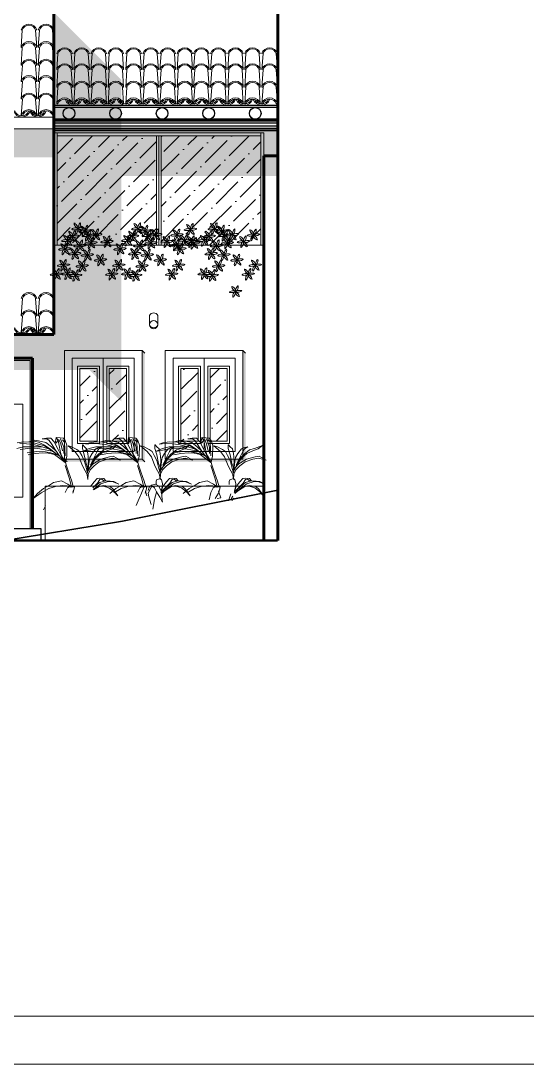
# Model space of a CAD drawing. Extents: x -111 to 1137, y -130 to 54.
# Drawn here: x 486.02 to 492.55, y 20.96 to 34.42 of the extents above; entities that cross this region are included whole.
import ezdxf

# ---------------------------------------------------------------- set-up
doc = ezdxf.new("R2010")
doc.units = 0
doc.layers.get('0').update_dxf_attribs({"lineweight": 0})
doc.layers.add('Escaleras', color=17, linetype='Continuous')
doc.layers.add('PERGOLAS', color=15, linetype='Continuous')
for name, color, linetype, lineweight in [('FACHADAS', 7, 'Continuous', 0), ('FC1', 84, 'Continuous', 20), ('JARDINES', 3, 'Continuous', 0), ('muro', 7, 'Continuous', 18), ('Muro div', 150, 'Continuous', 18), ('muros', 5, 'Continuous', 60), ('Pluma2', 2, 'Continuous', 20), ('VENTANAS', 4, 'Continuous', 9)]:
    doc.layers.add(name, color=color, linetype=linetype, lineweight=lineweight)

# ---------------------------------------------------------------- blocks, each defined once
blk = doc.blocks.new('cuuad')
at = {"layer": 'Pluma2', "color": 5}
blk.add_line((621.853, -226.774), (709.104, -226.774), dxfattribs=at)
blk = doc.blocks.new('ARB02')
at = {"layer": 'JARDINES', "color": 132, "linetype": 'Continuous'}
for points, start_tangent in [([(-0.003, -0.003), (-0.103, -0.009), (-0.183, 0.053), (-0.129, 0.053), (-0.072, 0.037), (-0.004, 0.001)], (-0.810351, -0.585945)), ([(-0.003, -0.003), (-0.058, 0.08), (-0.044, 0.181), (-0.017, 0.134), (-0.002, 0.077), (0, 0)], (-0.912619, 0.408812)), ([(-0.003, -0.003), (0.042, 0.086), (0.136, 0.124), (0.109, 0.078), (0.067, 0.036), (0.002, -0.004)], (-0.102268, 0.994757)), ([(-0.003, -0.003), (0.097, 0.003), (0.177, -0.06), (0.124, -0.059), (0.067, -0.044), (-0.001, -0.007)], (0.810351, 0.585945)), ([(-0.003, -0.003), (-0.048, -0.093), (-0.141, -0.131), (-0.114, -0.085), (-0.073, -0.043), (-0.007, -0.003)], (0.102268, -0.994757)), ([(-0.003, -0.003), (0.053, -0.087), (0.039, -0.187), (0.012, -0.141), (-0.003, -0.084), (-0.005, -0.007)], (0.912619, -0.408812))]:
    blk.add_spline(points, degree=3, dxfattribs=dict(at, start_tangent=start_tangent))

msp = doc.modelspace()

# ---------------------------------------------------------------- hatches: boundary and pattern name
at = {"lineweight": 9}
h = msp.add_hatch(color=32, dxfattribs=at)
h.set_gradient(color1=(138, 138, 138), color2=(138, 138, 138), one_color=1, tint=0.54)
h.paths.add_polyline_path([(487.319, 29.505), (486.451, 30.373), (486.451, 34.524), (487.319, 33.657)])
h = msp.add_hatch(color=256)
h.set_gradient(color1=(138, 138, 138), color2=(138, 138, 138), one_color=1, tint=0.54)
h.paths.add_polyline_path([(481.436, 33.024), (486.451, 33.024), (486.451, 32.656), (481.804, 32.656)])
h = msp.add_hatch(color=256)
h.set_gradient(color1=(138, 138, 138), color2=(138, 138, 138), one_color=1, tint=0.54)
h.paths.add_polyline_path([(489.336, 32.999), (487.319, 32.999), (487.319, 32.417), (489.336, 32.417)])
h = msp.add_hatch(color=256)
h.set_gradient(color1=(138, 138, 138), color2=(138, 138, 138), one_color=1, tint=0.54)
h.paths.add_polyline_path([(481.436, 30.373), (486.451, 30.373), (486.911, 29.913), (481.896, 29.913)])
h = msp.add_hatch(color=256)
h.set_gradient(color1=(138, 138, 138), color2=(138, 138, 138), one_color=1, tint=0.54)
h.paths.add_polyline_path([(487.586, 30.164), (487.621, 30.129), (487.621, 28.729), (487.586, 28.764)])
h.paths.add_polyline_path([(486.586, 28.764), (487.586, 28.764), (487.621, 28.729), (486.621, 28.729)])
h = msp.add_hatch(color=256)
h.set_gradient(color1=(138, 138, 138), color2=(138, 138, 138), one_color=1, tint=0.54)
h.paths.add_polyline_path([(488.886, 30.164), (488.921, 30.129), (488.921, 28.729), (488.886, 28.764)])
h.paths.add_polyline_path([(487.886, 28.764), (488.886, 28.764), (488.921, 28.729), (487.921, 28.729)])
at = {"layer": 'VENTANAS'}
h = msp.add_hatch(dxfattribs=at)
h.set_pattern_fill('ANSI36', color=256, scale=0.05, style=0)
h.set_pattern_definition([(45, (566.05219, 98.3437), (0.0841899, 0.3086963), [0.396875, -0.079375, 0, -0.079375])])
h.paths.add_polyline_path([(486.491, 32.934), (487.773, 32.934), (487.773, 31.524), (486.491, 31.524)])
h.paths.add_polyline_path([(487.833, 31.524), (489.116, 31.524), (489.116, 32.934), (487.833, 32.934)])
h = msp.add_hatch(dxfattribs=at)
h.set_pattern_fill('ANSI36', color=256, scale=0.05, style=0)
h.set_pattern_definition([(45, (580.31061, 95.3922), (0.0841899, 0.3086963), [0.396875, -0.079375, 0, -0.079375])])
h.paths.add_polyline_path([(488.685, 29.934), (488.462, 29.934), (488.462, 29.021), (488.475, 29.002), (488.478, 28.994), (488.685, 28.994)])
h.paths.add_polyline_path([(488.309, 29.934), (488.086, 29.934), (488.086, 29.006), (488.129, 28.998), (488.15, 28.994), (488.273, 28.994), (488.267, 29.005), (488.237, 29.026), (488.175, 29.026), (488.231, 29.036), (488.29, 29.032), (488.309, 29.011)])
h.paths.add_polyline_path([(487.385, 29.934), (487.162, 29.934), (487.162, 29.002), (487.184, 28.998), (487.205, 28.994), (487.328, 28.994), (487.322, 29.005), (487.292, 29.026), (487.231, 29.026), (487.286, 29.036), (487.345, 29.032), (487.38, 28.994), (487.385, 28.994)])
h.paths.add_polyline_path([(487.009, 29.934), (486.786, 29.934), (486.786, 28.994), (487.009, 28.994)])

# ---------------------------------------------------------------- linework, layer by layer
for p, q in [((486.451, 31.524), (489.156, 31.524)), ((487.683, 30.493), (487.683, 30.615)), ((487.789, 30.499), (487.789, 30.621)), ((487.586, 30.164), (487.621, 30.129)), ((488.886, 30.164), (488.921, 30.129)), ((488.886, 30.164), (488.921, 30.129)), ((486.686, 30.064), (486.686, 28.864)), ((486.686, 30.064), (487.486, 30.064)), ((487.486, 30.064), (487.486, 28.864)), ((487.986, 30.064), (487.986, 28.864)), ((487.986, 30.064), (488.786, 30.064)), ((488.786, 30.064), (488.786, 28.864)), ((486.686, 28.864), (487.486, 28.864)), ((486.586, 28.764), (486.621, 28.729)), ((487.586, 28.764), (487.621, 28.729)), ((486.336, 28.414), (489.156, 28.414)), ((486.286, 27.864), (486.286, 27.714))]:
    msp.add_line(p, q)
at = {"color": 2, "lineweight": 35}
for p, q in [((487.336, 27.964), (489.336, 28.364)), ((485.336, 27.634), (487.336, 27.964))]:
    msp.add_line(p, q, dxfattribs=at)
msp.add_lwpolyline([(478.264, 41.209), (508.639, 41.209), (508.639, 20.959), (478.264, 20.959)], close=True)
at = {"lineweight": 80, "const_width": 0.03}
msp.add_lwpolyline([(481.436, 27.264), (485.123, 27.264), (485.123, 27.714), (486.336, 27.714), (489.336, 27.714)], dxfattribs=at)
msp.add_circle((487.736, 30.499), 0.0528)
for centre, start, end in [((487.736, 30.594), 21.3079, 158.6921), ((487.736, 30.514), 201.3079, 338.6921)]:
    msp.add_arc(centre, 0.0564, start, end)
at = {"layer": 'Escaleras'}
for p, q in [((486.286, 27.864), (485.123, 27.864)), ((486.286, 27.714), (486.286, 27.864))]:
    msp.add_line(p, q, dxfattribs=at)
at = {"layer": 'FACHADAS', "color": 34, "linetype": 'Continuous', "ltscale": 5}
for p, q in [((486.043, 34.297), (486.029, 34.076)), ((486.214, 34.297), (486.229, 34.076)), ((486.263, 34.297), (486.249, 34.076)), ((486.434, 34.297), (486.449, 34.076)), ((486.043, 34.068), (486.029, 33.847)), ((486.214, 34.068), (486.229, 33.847)), ((486.263, 34.068), (486.249, 33.847)), ((486.434, 34.068), (486.449, 33.847)), ((486.502, 33.993), (486.488, 33.789)), ((486.673, 33.993), (486.688, 33.789)), ((486.722, 33.993), (486.708, 33.789)), ((486.893, 33.993), (486.908, 33.789)), ((486.942, 33.993), (486.928, 33.789)), ((487.113, 33.993), (487.128, 33.789)), ((487.162, 33.993), (487.148, 33.789)), ((487.333, 33.993), (487.348, 33.789)), ((487.392, 33.993), (487.377, 33.789)), ((487.563, 33.993), (487.577, 33.789)), ((487.612, 33.993), (487.597, 33.789)), ((487.783, 33.993), (487.797, 33.789)), ((487.832, 33.993), (487.817, 33.789)), ((488.003, 33.993), (488.017, 33.789)), ((488.052, 33.993), (488.037, 33.789)), ((488.223, 33.993), (488.237, 33.789)), ((488.265, 33.993), (488.25, 33.789)), ((488.436, 33.993), (488.45, 33.789)), ((488.485, 33.993), (488.47, 33.789)), ((488.656, 33.993), (488.67, 33.789)), ((488.705, 33.993), (488.69, 33.789)), ((488.876, 33.993), (488.89, 33.789)), ((488.925, 33.993), (488.91, 33.789)), ((489.096, 33.993), (489.11, 33.789)), ((489.145, 33.993), (489.13, 33.789)), ((489.316, 33.993), (489.33, 33.789)), ((486.044, 33.84), (486.029, 33.637)), ((486.215, 33.84), (486.229, 33.637)), ((486.264, 33.84), (486.249, 33.637)), ((486.435, 33.84), (486.449, 33.637)), ((486.502, 33.785), (486.488, 33.564)), ((486.673, 33.785), (486.688, 33.564)), ((486.722, 33.785), (486.708, 33.564)), ((486.893, 33.785), (486.908, 33.564)), ((486.942, 33.785), (486.928, 33.564)), ((487.113, 33.785), (487.128, 33.564)), ((487.162, 33.785), (487.148, 33.564)), ((487.333, 33.785), (487.348, 33.564)), ((487.392, 33.785), (487.377, 33.564)), ((487.563, 33.785), (487.577, 33.564)), ((487.612, 33.785), (487.597, 33.564)), ((487.783, 33.785), (487.797, 33.564)), ((487.832, 33.785), (487.817, 33.564)), ((488.003, 33.785), (488.017, 33.564)), ((488.052, 33.785), (488.037, 33.564)), ((488.223, 33.785), (488.237, 33.564)), ((488.265, 33.785), (488.25, 33.564)), ((488.436, 33.785), (488.45, 33.564)), ((488.485, 33.785), (488.47, 33.564)), ((488.656, 33.785), (488.67, 33.564)), ((488.705, 33.785), (488.69, 33.564)), ((488.876, 33.785), (488.89, 33.564)), ((488.925, 33.785), (488.91, 33.564)), ((489.096, 33.785), (489.11, 33.564)), ((489.145, 33.785), (489.13, 33.564)), ((489.316, 33.785), (489.33, 33.564)), ((486.044, 33.633), (486.029, 33.411)), ((486.215, 33.633), (486.229, 33.411)), ((486.264, 33.633), (486.249, 33.411)), ((486.435, 33.633), (486.449, 33.411)), ((486.502, 33.56), (486.488, 33.349)), ((486.673, 33.56), (486.688, 33.349)), ((486.722, 33.56), (486.708, 33.349)), ((486.893, 33.56), (486.908, 33.349)), ((486.942, 33.56), (486.928, 33.349)), ((487.113, 33.56), (487.128, 33.349)), ((487.162, 33.56), (487.148, 33.349)), ((487.333, 33.56), (487.348, 33.349)), ((487.392, 33.56), (487.377, 33.349)), ((487.563, 33.56), (487.577, 33.349)), ((487.612, 33.56), (487.597, 33.349)), ((487.783, 33.56), (487.797, 33.349)), ((487.832, 33.56), (487.817, 33.349)), ((488.003, 33.56), (488.017, 33.349)), ((488.052, 33.56), (488.037, 33.349)), ((488.223, 33.56), (488.237, 33.349)), ((488.265, 33.56), (488.25, 33.349)), ((488.436, 33.56), (488.45, 33.349)), ((488.485, 33.56), (488.47, 33.349)), ((488.656, 33.56), (488.67, 33.349)), ((488.705, 33.56), (488.69, 33.349)), ((488.876, 33.56), (488.89, 33.349)), ((488.925, 33.56), (488.91, 33.349)), ((489.096, 33.56), (489.11, 33.349)), ((489.145, 33.56), (489.13, 33.349)), ((489.316, 33.56), (489.33, 33.349)), ((486.044, 33.407), (486.029, 33.197)), ((486.215, 33.407), (486.229, 33.197)), ((486.264, 33.407), (486.249, 33.197)), ((486.435, 33.407), (486.449, 33.197)), ((486.044, 30.834), (486.029, 30.613)), ((486.215, 30.834), (486.229, 30.613)), ((486.264, 30.834), (486.249, 30.613)), ((486.435, 30.834), (486.449, 30.613)), ((486.044, 30.608), (486.029, 30.398)), ((486.215, 30.608), (486.229, 30.398)), ((486.264, 30.608), (486.249, 30.398)), ((486.435, 30.608), (486.449, 30.398))]:
    msp.add_line(p, q, dxfattribs=at)
at = {"layer": 'FACHADAS', "color": 1}
for p, q in [((486.491, 32.974), (486.491, 31.524)), ((489.116, 32.974), (489.116, 31.524)), ((486.491, 32.934), (489.116, 32.934)), ((487.773, 32.934), (487.773, 31.524)), ((487.833, 32.934), (487.833, 31.524)), ((486.143, 30.034), (485.123, 30.034)), ((486.143, 30.034), (486.143, 27.864)), ((487.486, 30.064), (486.686, 30.064)), ((486.686, 30.064), (486.686, 28.864)), ((487.086, 30.064), (487.086, 28.864)), ((487.486, 30.064), (487.486, 28.864)), ((488.786, 30.064), (487.986, 30.064)), ((487.986, 30.064), (487.986, 28.864)), ((488.386, 30.064), (488.386, 28.864)), ((488.786, 30.064), (488.786, 28.864)), ((486.756, 29.964), (487.039, 29.964)), ((486.756, 29.964), (486.756, 28.964)), ((487.039, 29.964), (487.039, 28.964)), ((487.415, 29.964), (487.132, 29.964)), ((487.132, 29.964), (487.132, 28.964)), ((487.415, 29.964), (487.415, 28.964)), ((488.056, 29.964), (488.339, 29.964)), ((488.056, 29.964), (488.056, 28.964)), ((488.339, 29.964), (488.339, 28.964)), ((488.715, 29.964), (488.432, 29.964)), ((488.432, 29.964), (488.432, 28.964)), ((488.715, 29.964), (488.715, 28.964)), ((486.048, 29.474), (485.798, 29.474)), ((486.048, 29.474), (486.048, 28.274)), ((486.756, 28.964), (487.039, 28.964)), ((487.415, 28.964), (487.132, 28.964)), ((488.056, 28.964), (488.339, 28.964)), ((488.715, 28.964), (488.432, 28.964)), ((487.486, 28.864), (486.686, 28.864)), ((487.986, 28.864), (488.786, 28.864)), ((486.048, 28.274), (485.798, 28.274))]:
    msp.add_line(p, q, dxfattribs=at)
at = {"layer": 'FACHADAS', "color": 134}
for p, q in [((486.786, 29.934), (487.009, 29.934)), ((486.786, 29.934), (486.786, 28.994)), ((487.009, 29.934), (487.009, 28.994)), ((487.385, 29.934), (487.162, 29.934)), ((487.162, 29.934), (487.162, 28.994)), ((487.385, 29.934), (487.385, 28.994)), ((488.086, 29.934), (488.309, 29.934)), ((488.086, 29.934), (488.086, 28.964)), ((488.309, 29.934), (488.309, 28.994)), ((488.685, 29.934), (488.462, 29.934)), ((488.462, 29.934), (488.462, 28.994)), ((488.685, 29.934), (488.685, 28.994)), ((486.353, 29.036), (486.297, 29.026)), ((486.297, 29.026), (486.359, 29.026)), ((486.411, 29.032), (486.353, 29.036)), ((486.359, 29.026), (486.388, 29.005)), ((486.388, 29.005), (486.427, 28.947)), ((486.453, 28.987), (486.411, 29.032)), ((486.427, 28.947), (486.463, 28.891)), ((486.506, 28.887), (486.453, 28.987)), ((486.479, 29.042), (486.471, 28.993)), ((486.471, 28.993), (486.475, 28.971)), ((486.475, 28.971), (486.499, 29.001)), ((486.478, 29.042), (486.505, 29.003)), ((486.499, 29.001), (486.478, 29.042)), ((486.531, 29.039), (486.479, 29.042)), ((486.505, 29.003), (486.519, 28.938)), ((486.519, 28.938), (486.531, 28.87)), ((486.575, 29.035), (486.531, 29.039)), ((486.597, 29.002), (486.575, 29.035)), ((486.594, 28.982), (486.576, 29.032)), ((486.618, 28.944), (486.597, 29.002)), ((486.617, 28.803), (486.618, 28.944)), ((486.786, 28.994), (487.009, 28.994)), ((486.817, 28.947), (486.818, 28.899)), ((486.822, 28.946), (486.817, 28.947)), ((486.844, 28.924), (486.822, 28.946)), ((487.261, 28.94), (487.156, 28.902)), ((487.385, 28.994), (487.162, 28.994)), ((487.205, 28.897), (487.261, 28.94)), ((487.286, 29.036), (487.231, 29.026)), ((487.231, 29.026), (487.292, 29.026)), ((487.345, 29.032), (487.286, 29.036)), ((487.292, 29.026), (487.322, 29.005)), ((487.322, 29.005), (487.36, 28.947)), ((487.387, 28.987), (487.345, 29.032)), ((487.36, 28.947), (487.396, 28.891)), ((487.439, 28.887), (487.387, 28.987)), ((487.412, 29.042), (487.404, 28.993)), ((487.404, 28.993), (487.408, 28.971)), ((487.408, 28.971), (487.432, 29.001)), ((487.411, 29.042), (487.438, 29.003)), ((487.432, 29.001), (487.411, 29.042)), ((487.464, 29.039), (487.412, 29.042)), ((487.438, 29.003), (487.452, 28.938)), ((487.452, 28.938), (487.464, 28.87)), ((487.508, 29.035), (487.464, 29.039)), ((487.53, 29.002), (487.508, 29.035)), ((487.528, 28.982), (487.509, 29.032)), ((487.552, 28.944), (487.53, 29.002)), ((487.55, 28.803), (487.552, 28.944)), ((487.75, 28.947), (487.752, 28.899)), ((487.756, 28.946), (487.75, 28.947)), ((487.778, 28.924), (487.756, 28.946)), ((488.086, 28.994), (488.309, 28.994)), ((488.194, 28.94), (488.089, 28.902)), ((488.138, 28.897), (488.194, 28.94)), ((488.231, 29.036), (488.175, 29.026)), ((488.175, 29.026), (488.237, 29.026)), ((488.29, 29.032), (488.231, 29.036)), ((488.237, 29.026), (488.267, 29.005)), ((488.267, 29.005), (488.305, 28.947)), ((488.331, 28.987), (488.29, 29.032)), ((488.305, 28.947), (488.341, 28.891)), ((488.384, 28.887), (488.331, 28.987)), ((488.357, 29.042), (488.349, 28.993)), ((488.349, 28.993), (488.353, 28.971)), ((488.353, 28.971), (488.377, 29.001)), ((488.356, 29.042), (488.383, 29.003)), ((488.377, 29.001), (488.356, 29.042)), ((488.409, 29.039), (488.357, 29.042)), ((488.383, 29.003), (488.397, 28.938)), ((488.397, 28.938), (488.409, 28.87)), ((488.453, 29.035), (488.409, 29.039)), ((488.475, 29.002), (488.453, 29.035)), ((488.473, 28.982), (488.454, 29.032)), ((488.685, 28.994), (488.462, 28.994)), ((488.497, 28.944), (488.475, 29.002)), ((488.495, 28.803), (488.497, 28.944)), ((488.695, 28.947), (488.697, 28.899)), ((488.701, 28.946), (488.695, 28.947)), ((488.722, 28.924), (488.701, 28.946)), ((489.139, 28.94), (489.034, 28.902)), ((489.083, 28.897), (489.139, 28.94)), ((486.107, 28.844), (486.144, 28.848)), ((486.207, 28.838), (486.119, 28.819)), ((486.144, 28.848), (486.226, 28.862)), ((486.308, 28.846), (486.207, 28.838)), ((486.226, 28.862), (486.341, 28.857)), ((486.378, 28.84), (486.308, 28.846)), ((486.341, 28.857), (486.411, 28.843)), ((486.459, 28.824), (486.378, 28.84)), ((486.411, 28.843), (486.452, 28.833)), ((486.452, 28.833), (486.525, 28.804)), ((486.595, 28.719), (486.459, 28.824)), ((486.463, 28.891), (486.501, 28.835)), ((486.501, 28.835), (486.52, 28.809)), ((486.544, 28.81), (486.506, 28.887)), ((486.52, 28.809), (486.595, 28.719)), ((486.531, 28.87), (486.544, 28.819)), ((486.544, 28.819), (486.567, 28.782)), ((486.599, 28.726), (486.544, 28.81)), ((486.599, 28.724), (486.617, 28.803)), ((486.634, 28.933), (486.718, 28.863)), ((486.669, 28.925), (486.634, 28.933)), ((486.744, 28.886), (486.669, 28.925)), ((486.718, 28.863), (486.772, 28.793)), ((486.782, 28.861), (486.744, 28.886)), ((486.809, 28.812), (486.782, 28.861)), ((486.842, 28.744), (486.809, 28.812)), ((486.818, 28.899), (486.841, 28.819)), ((486.841, 28.819), (486.866, 28.709)), ((486.872, 28.896), (486.844, 28.924)), ((486.888, 28.837), (486.872, 28.896)), ((486.894, 28.752), (486.888, 28.837)), ((486.942, 28.838), (486.913, 28.784)), ((486.923, 28.686), (486.977, 28.802)), ((486.989, 28.896), (486.942, 28.838)), ((486.977, 28.802), (487.008, 28.86)), ((486.985, 28.773), (487.06, 28.836)), ((487.017, 28.908), (486.989, 28.896)), ((487.025, 28.829), (486.991, 28.791)), ((487.008, 28.86), (487.03, 28.896)), ((487.07, 28.921), (487.017, 28.908)), ((487.094, 28.883), (487.025, 28.829)), ((487.03, 28.896), (487.07, 28.921)), ((487.04, 28.844), (487.077, 28.848)), ((487.14, 28.838), (487.053, 28.819)), ((487.06, 28.836), (487.142, 28.875)), ((487.077, 28.848), (487.159, 28.862)), ((487.156, 28.902), (487.094, 28.883)), ((487.242, 28.846), (487.14, 28.838)), ((487.142, 28.875), (487.205, 28.897)), ((487.159, 28.862), (487.275, 28.857)), ((487.311, 28.84), (487.242, 28.846)), ((487.275, 28.857), (487.344, 28.843)), ((487.392, 28.824), (487.311, 28.84)), ((487.344, 28.843), (487.385, 28.833)), ((487.385, 28.833), (487.458, 28.804)), ((487.528, 28.719), (487.392, 28.824)), ((487.396, 28.891), (487.434, 28.835)), ((487.434, 28.835), (487.453, 28.809)), ((487.478, 28.81), (487.439, 28.887)), ((487.453, 28.809), (487.528, 28.719)), ((487.464, 28.87), (487.478, 28.819)), ((487.478, 28.819), (487.501, 28.782)), ((487.533, 28.726), (487.478, 28.81)), ((487.532, 28.724), (487.55, 28.803)), ((487.568, 28.933), (487.652, 28.863)), ((487.603, 28.925), (487.568, 28.933)), ((487.678, 28.886), (487.603, 28.925)), ((487.652, 28.863), (487.706, 28.793)), ((487.715, 28.861), (487.678, 28.886)), ((487.743, 28.812), (487.715, 28.861)), ((487.775, 28.744), (487.743, 28.812)), ((487.752, 28.899), (487.775, 28.819)), ((487.775, 28.819), (487.799, 28.709)), ((487.806, 28.896), (487.778, 28.924)), ((487.821, 28.837), (487.806, 28.896)), ((487.828, 28.752), (487.821, 28.837)), ((487.875, 28.838), (487.847, 28.784)), ((487.856, 28.686), (487.911, 28.802)), ((487.922, 28.896), (487.875, 28.838)), ((487.911, 28.802), (487.941, 28.86)), ((487.918, 28.773), (487.993, 28.836)), ((487.95, 28.908), (487.922, 28.896)), ((487.958, 28.829), (487.925, 28.791)), ((487.941, 28.86), (487.963, 28.896)), ((488.004, 28.921), (487.95, 28.908)), ((488.028, 28.883), (487.958, 28.829)), ((487.963, 28.896), (488.004, 28.921)), ((487.985, 28.844), (488.022, 28.848)), ((487.993, 28.836), (488.076, 28.875)), ((488.085, 28.838), (487.997, 28.819)), ((488.022, 28.848), (488.104, 28.862)), ((488.089, 28.902), (488.028, 28.883)), ((488.076, 28.875), (488.138, 28.897)), ((488.186, 28.846), (488.085, 28.838)), ((488.104, 28.862), (488.219, 28.857)), ((488.256, 28.84), (488.186, 28.846)), ((488.219, 28.857), (488.289, 28.843)), ((488.337, 28.824), (488.256, 28.84)), ((488.289, 28.843), (488.33, 28.833)), ((488.33, 28.833), (488.403, 28.804)), ((488.473, 28.719), (488.337, 28.824)), ((488.341, 28.891), (488.379, 28.835)), ((488.379, 28.835), (488.398, 28.809)), ((488.423, 28.81), (488.384, 28.887)), ((488.398, 28.809), (488.473, 28.719)), ((488.409, 28.87), (488.422, 28.819)), ((488.422, 28.819), (488.445, 28.782)), ((488.478, 28.726), (488.423, 28.81)), ((488.477, 28.724), (488.495, 28.803)), ((488.512, 28.933), (488.597, 28.863)), ((488.548, 28.925), (488.512, 28.933)), ((488.623, 28.886), (488.548, 28.925)), ((488.597, 28.863), (488.65, 28.793)), ((488.66, 28.861), (488.623, 28.886)), ((488.687, 28.812), (488.66, 28.861)), ((488.72, 28.744), (488.687, 28.812)), ((488.697, 28.899), (488.72, 28.819)), ((488.72, 28.819), (488.744, 28.709)), ((488.75, 28.896), (488.722, 28.924)), ((488.766, 28.837), (488.75, 28.896)), ((488.772, 28.752), (488.766, 28.837)), ((488.82, 28.838), (488.791, 28.784)), ((488.801, 28.686), (488.856, 28.802)), ((488.867, 28.896), (488.82, 28.838)), ((488.856, 28.802), (488.886, 28.86)), ((488.863, 28.773), (488.938, 28.836)), ((488.895, 28.908), (488.867, 28.896)), ((488.903, 28.829), (488.869, 28.791)), ((488.886, 28.86), (488.908, 28.896)), ((488.948, 28.921), (488.895, 28.908)), ((488.972, 28.883), (488.903, 28.829)), ((488.908, 28.896), (488.948, 28.921)), ((488.938, 28.836), (489.021, 28.875)), ((489.034, 28.902), (488.972, 28.883)), ((489.021, 28.875), (489.083, 28.897)), ((486.567, 28.782), (486.599, 28.726)), ((486.647, 28.522), (486.594, 28.683)), ((486.602, 28.703), (486.599, 28.724)), ((486.638, 28.599), (486.602, 28.703)), ((486.772, 28.793), (486.819, 28.677)), ((486.819, 28.677), (486.853, 28.611)), ((486.866, 28.66), (486.842, 28.744)), ((486.866, 28.709), (486.885, 28.655)), ((486.879, 28.596), (486.936, 28.689)), ((486.885, 28.584), (486.894, 28.752)), ((486.903, 28.731), (486.885, 28.584)), ((486.913, 28.784), (486.903, 28.731)), ((486.954, 28.704), (486.906, 28.648)), ((486.917, 28.624), (486.969, 28.677)), ((486.943, 28.724), (486.923, 28.686)), ((486.936, 28.689), (486.985, 28.773)), ((486.991, 28.791), (486.943, 28.724)), ((487.053, 28.764), (486.954, 28.704)), ((486.969, 28.677), (487.035, 28.727)), ((487.035, 28.727), (487.137, 28.763)), ((487.166, 28.794), (487.053, 28.764)), ((487.137, 28.763), (487.209, 28.775)), ((487.216, 28.8), (487.166, 28.794)), ((487.209, 28.775), (487.308, 28.752)), ((487.308, 28.752), (487.216, 28.8)), ((487.501, 28.782), (487.533, 28.726)), ((487.581, 28.522), (487.528, 28.683)), ((487.535, 28.703), (487.532, 28.724)), ((487.571, 28.599), (487.535, 28.703)), ((487.706, 28.793), (487.753, 28.677)), ((487.753, 28.677), (487.786, 28.611)), ((487.8, 28.66), (487.775, 28.744)), ((487.799, 28.709), (487.819, 28.655)), ((487.813, 28.596), (487.87, 28.689)), ((487.819, 28.584), (487.828, 28.752)), ((487.837, 28.731), (487.819, 28.584)), ((487.847, 28.784), (487.837, 28.731)), ((487.887, 28.704), (487.839, 28.648)), ((487.85, 28.624), (487.902, 28.677)), ((487.876, 28.724), (487.856, 28.686)), ((487.87, 28.689), (487.918, 28.773)), ((487.925, 28.791), (487.876, 28.724)), ((487.987, 28.764), (487.887, 28.704)), ((487.902, 28.677), (487.969, 28.727)), ((487.969, 28.727), (488.07, 28.763)), ((488.1, 28.794), (487.987, 28.764)), ((488.07, 28.763), (488.142, 28.775)), ((488.149, 28.8), (488.1, 28.794)), ((488.142, 28.775), (488.241, 28.752)), ((488.241, 28.752), (488.149, 28.8)), ((488.445, 28.782), (488.478, 28.726)), ((488.525, 28.522), (488.473, 28.683)), ((488.48, 28.703), (488.477, 28.724)), ((488.516, 28.599), (488.48, 28.703)), ((488.65, 28.793), (488.697, 28.677)), ((488.697, 28.677), (488.731, 28.611)), ((488.745, 28.66), (488.72, 28.744)), ((488.744, 28.709), (488.763, 28.655)), ((488.757, 28.596), (488.814, 28.689)), ((488.764, 28.584), (488.772, 28.752)), ((488.782, 28.731), (488.764, 28.584)), ((488.791, 28.784), (488.782, 28.731)), ((488.832, 28.704), (488.784, 28.648)), ((488.795, 28.624), (488.847, 28.677)), ((488.821, 28.724), (488.801, 28.686)), ((488.814, 28.689), (488.863, 28.773)), ((488.869, 28.791), (488.821, 28.724)), ((488.932, 28.764), (488.832, 28.704)), ((488.847, 28.677), (488.913, 28.727)), ((488.913, 28.727), (489.015, 28.763)), ((489.044, 28.794), (488.932, 28.764)), ((489.015, 28.763), (489.087, 28.775)), ((489.094, 28.8), (489.044, 28.794)), ((489.087, 28.775), (489.186, 28.752)), ((489.186, 28.752), (489.094, 28.8)), ((486.681, 28.479), (486.638, 28.599)), ((486.853, 28.611), (486.877, 28.564)), ((486.885, 28.584), (486.866, 28.66)), ((486.877, 28.564), (486.882, 28.528)), ((486.906, 28.648), (486.879, 28.596)), ((486.885, 28.655), (486.885, 28.584)), ((486.887, 28.5), (486.891, 28.571)), ((486.891, 28.571), (486.917, 28.624)), ((487.615, 28.479), (487.571, 28.599)), ((487.786, 28.611), (487.81, 28.564)), ((487.819, 28.584), (487.8, 28.66)), ((487.81, 28.564), (487.816, 28.528)), ((487.839, 28.648), (487.813, 28.596)), ((487.819, 28.655), (487.819, 28.584)), ((487.82, 28.5), (487.824, 28.571)), ((487.824, 28.571), (487.85, 28.624)), ((488.559, 28.479), (488.516, 28.599)), ((488.731, 28.611), (488.755, 28.564)), ((488.764, 28.584), (488.745, 28.66)), ((488.755, 28.564), (488.761, 28.528)), ((488.784, 28.648), (488.757, 28.596)), ((488.763, 28.655), (488.764, 28.584)), ((488.765, 28.5), (488.769, 28.571)), ((488.769, 28.571), (488.795, 28.624)), ((486.394, 28.427), (486.315, 28.383)), ((486.385, 28.386), (486.469, 28.411)), ((486.447, 28.464), (486.394, 28.427)), ((486.549, 28.484), (486.447, 28.464)), ((486.469, 28.411), (486.563, 28.425)), ((486.63, 28.44), (486.549, 28.484)), ((486.563, 28.425), (486.62, 28.419)), ((486.62, 28.419), (486.663, 28.403)), ((486.646, 28.406), (486.625, 28.394)), ((486.685, 28.401), (486.63, 28.44)), ((486.68, 28.4), (486.646, 28.406)), ((486.675, 28.408), (486.647, 28.522)), ((486.71, 28.41), (486.68, 28.4)), ((486.7, 28.406), (486.681, 28.479)), ((486.71, 28.382), (486.71, 28.41)), ((486.71, 28.382), (486.714, 28.409)), ((486.882, 28.528), (486.887, 28.5)), ((486.921, 28.411), (486.969, 28.469)), ((486.982, 28.425), (486.952, 28.394)), ((487.007, 28.409), (486.957, 28.371)), ((487.032, 28.411), (486.961, 28.368)), ((486.969, 28.469), (487.006, 28.512)), ((487.011, 28.454), (486.982, 28.425)), ((486.992, 28.422), (487.041, 28.46)), ((487.006, 28.512), (487.04, 28.516)), ((487.057, 28.445), (487.007, 28.409)), ((487.041, 28.501), (487.011, 28.454)), ((487.024, 28.412), (487.088, 28.424)), ((487.09, 28.414), (487.032, 28.411)), ((487.04, 28.516), (487.092, 28.514)), ((487.066, 28.506), (487.041, 28.501)), ((487.041, 28.46), (487.116, 28.482)), ((487.151, 28.475), (487.057, 28.445)), ((487.1, 28.478), (487.066, 28.506)), ((487.088, 28.424), (487.174, 28.409)), ((487.159, 28.393), (487.09, 28.414)), ((487.092, 28.514), (487.119, 28.485)), ((487.119, 28.485), (487.1, 28.478)), ((487.116, 28.482), (487.177, 28.48)), ((487.202, 28.476), (487.151, 28.475)), ((487.174, 28.409), (487.212, 28.377)), ((487.177, 28.48), (487.224, 28.477)), ((487.289, 28.442), (487.202, 28.476)), ((487.224, 28.477), (487.289, 28.442)), ((487.327, 28.427), (487.248, 28.383)), ((487.319, 28.386), (487.402, 28.411)), ((487.38, 28.464), (487.327, 28.427)), ((487.482, 28.484), (487.38, 28.464)), ((487.402, 28.411), (487.496, 28.425)), ((487.563, 28.44), (487.482, 28.484)), ((487.496, 28.425), (487.554, 28.419)), ((487.554, 28.419), (487.597, 28.403)), ((487.579, 28.406), (487.558, 28.394)), ((487.618, 28.401), (487.563, 28.44)), ((487.614, 28.4), (487.579, 28.406)), ((487.608, 28.408), (487.581, 28.522)), ((487.644, 28.41), (487.614, 28.4)), ((487.634, 28.406), (487.615, 28.479)), ((487.644, 28.382), (487.644, 28.41)), ((487.644, 28.382), (487.647, 28.409)), ((487.816, 28.528), (487.82, 28.5)), ((487.83, 28.329), (487.958, 28.412)), ((487.834, 28.342), (487.854, 28.411)), ((487.841, 28.352), (487.925, 28.422)), ((487.854, 28.411), (487.902, 28.469)), ((487.915, 28.425), (487.886, 28.394)), ((487.94, 28.409), (487.891, 28.371)), ((487.966, 28.411), (487.895, 28.368)), ((487.902, 28.469), (487.939, 28.512)), ((487.944, 28.454), (487.915, 28.425)), ((487.925, 28.422), (487.974, 28.46)), ((487.939, 28.512), (487.973, 28.516)), ((487.99, 28.445), (487.94, 28.409)), ((487.975, 28.501), (487.944, 28.454)), ((487.958, 28.412), (488.021, 28.424)), ((488.023, 28.414), (487.966, 28.411)), ((487.973, 28.516), (488.025, 28.514)), ((487.974, 28.46), (488.049, 28.482)), ((488, 28.506), (487.975, 28.501)), ((488.085, 28.475), (487.99, 28.445)), ((488.034, 28.478), (488, 28.506)), ((488.021, 28.424), (488.107, 28.409)), ((488.093, 28.393), (488.023, 28.414)), ((488.025, 28.514), (488.052, 28.485)), ((488.052, 28.485), (488.034, 28.478)), ((488.049, 28.482), (488.11, 28.48)), ((488.136, 28.476), (488.085, 28.475)), ((488.107, 28.409), (488.146, 28.377)), ((488.11, 28.48), (488.157, 28.477)), ((488.222, 28.442), (488.136, 28.476)), ((488.157, 28.477), (488.222, 28.442)), ((488.272, 28.427), (488.193, 28.383)), ((488.264, 28.386), (488.347, 28.411)), ((488.325, 28.464), (488.272, 28.427)), ((488.427, 28.484), (488.325, 28.464)), ((488.347, 28.411), (488.441, 28.425)), ((488.508, 28.44), (488.427, 28.484)), ((488.441, 28.425), (488.499, 28.419)), ((488.499, 28.419), (488.541, 28.403)), ((488.524, 28.406), (488.503, 28.394)), ((488.563, 28.401), (488.508, 28.44)), ((488.559, 28.4), (488.524, 28.406)), ((488.553, 28.408), (488.525, 28.522)), ((488.578, 28.406), (488.559, 28.479)), ((488.589, 28.41), (488.559, 28.4)), ((488.588, 28.382), (488.589, 28.41)), ((488.588, 28.382), (488.592, 28.409)), ((488.761, 28.528), (488.765, 28.5)), ((488.775, 28.329), (488.902, 28.412)), ((488.779, 28.342), (488.799, 28.411)), ((488.786, 28.352), (488.87, 28.422)), ((488.799, 28.411), (488.847, 28.469)), ((488.86, 28.425), (488.83, 28.394)), ((488.885, 28.409), (488.836, 28.371)), ((488.91, 28.411), (488.84, 28.368)), ((488.847, 28.469), (488.884, 28.512)), ((488.889, 28.454), (488.86, 28.425)), ((488.87, 28.422), (488.919, 28.46)), ((488.884, 28.512), (488.918, 28.516)), ((488.935, 28.445), (488.885, 28.409)), ((488.919, 28.501), (488.889, 28.454)), ((488.902, 28.412), (488.966, 28.424)), ((488.968, 28.414), (488.91, 28.411)), ((488.918, 28.516), (488.97, 28.514)), ((488.945, 28.506), (488.919, 28.501)), ((488.919, 28.46), (488.994, 28.482)), ((489.029, 28.475), (488.935, 28.445)), ((488.979, 28.478), (488.945, 28.506)), ((488.966, 28.424), (489.052, 28.409)), ((489.038, 28.393), (488.968, 28.414)), ((488.97, 28.514), (488.997, 28.485)), ((488.997, 28.485), (488.979, 28.478)), ((488.994, 28.482), (489.055, 28.48)), ((489.08, 28.476), (489.029, 28.475)), ((489.052, 28.409), (489.091, 28.377)), ((489.055, 28.48), (489.102, 28.477)), ((489.167, 28.442), (489.08, 28.476)), ((489.102, 28.477), (489.167, 28.442)), ((486.184, 28.254), (486.288, 28.33)), ((486.238, 28.318), (486.184, 28.254)), ((486.315, 28.383), (486.238, 28.318)), ((486.288, 28.33), (486.385, 28.386)), ((486.625, 28.394), (486.596, 28.332)), ((486.692, 28.325), (486.71, 28.382)), ((486.695, 28.344), (486.71, 28.382)), ((487.223, 28.347), (487.159, 28.393)), ((487.248, 28.383), (487.171, 28.318)), ((487.212, 28.377), (487.273, 28.288)), ((487.221, 28.33), (487.319, 28.386)), ((487.273, 28.288), (487.223, 28.347)), ((487.558, 28.394), (487.529, 28.332)), ((487.625, 28.325), (487.644, 28.382)), ((487.629, 28.344), (487.644, 28.382)), ((487.646, 28.289), (487.629, 28.344)), ((487.891, 28.371), (487.83, 28.329)), ((487.867, 28.346), (487.839, 28.318)), ((487.886, 28.394), (487.841, 28.352)), ((487.895, 28.368), (487.867, 28.346)), ((488.156, 28.347), (488.093, 28.393)), ((488.193, 28.383), (488.116, 28.318)), ((488.146, 28.377), (488.206, 28.288)), ((488.206, 28.288), (488.156, 28.347)), ((488.166, 28.33), (488.264, 28.386)), ((488.474, 28.332), (488.453, 28.238)), ((488.503, 28.394), (488.474, 28.332)), ((488.529, 28.256), (488.57, 28.325)), ((488.556, 28.254), (488.6, 28.265)), ((488.57, 28.325), (488.588, 28.382)), ((488.573, 28.344), (488.588, 28.382)), ((488.591, 28.289), (488.573, 28.344)), ((488.6, 28.265), (488.591, 28.289)), ((488.701, 28.226), (488.732, 28.317)), ((488.736, 28.251), (488.754, 28.285)), ((488.836, 28.371), (488.775, 28.329)), ((488.812, 28.346), (488.784, 28.318)), ((488.83, 28.394), (488.786, 28.352)), ((488.84, 28.368), (488.812, 28.346)), ((489.101, 28.347), (489.038, 28.393)), ((489.091, 28.377), (489.151, 28.288)), ((489.151, 28.288), (489.101, 28.347)), ((486.343, 28.159), (486.316, 28.108)), ((488.745, 28.23), (488.768, 28.261))]:
    msp.add_line(p, q, dxfattribs=at)
at = {"layer": 'FACHADAS', "color": 34, "linetype": 'Continuous', "ltscale": 5}
for points in [[(486.229, 34.301), (486.214, 34.297, 0.75), (486.043, 34.297), (486.029, 34.301, -0.75)], [(486.449, 34.301), (486.434, 34.297, 0.75), (486.263, 34.297), (486.249, 34.301, -0.75)], [(486.229, 34.076), (486.214, 34.071, 0.75), (486.043, 34.071), (486.029, 34.076, -0.75)], [(486.449, 34.076), (486.434, 34.071, 0.75), (486.263, 34.071), (486.249, 34.076, -0.75)], [(486.688, 33.995), (486.673, 33.991, 0.75), (486.502, 33.991), (486.488, 33.995, -0.75)], [(486.908, 33.995), (486.893, 33.991, 0.75), (486.722, 33.991), (486.708, 33.995, -0.75)], [(487.128, 33.995), (487.113, 33.991, 0.75), (486.942, 33.991), (486.928, 33.995, -0.75)], [(487.348, 33.995), (487.333, 33.991, 0.75), (487.162, 33.991), (487.148, 33.995, -0.75)], [(487.577, 33.995), (487.563, 33.991, 0.75), (487.392, 33.991), (487.377, 33.995, -0.75)], [(487.797, 33.995), (487.783, 33.991, 0.75), (487.612, 33.991), (487.597, 33.995, -0.75)], [(488.017, 33.995), (488.003, 33.991, 0.75), (487.832, 33.991), (487.817, 33.995, -0.75)], [(488.237, 33.995), (488.223, 33.991, 0.75), (488.052, 33.991), (488.037, 33.995, -0.75)], [(488.45, 33.995), (488.436, 33.991, 0.75), (488.265, 33.991), (488.25, 33.995, -0.75)], [(488.67, 33.995), (488.656, 33.991, 0.75), (488.485, 33.991), (488.47, 33.995, -0.75)], [(488.89, 33.995), (488.876, 33.991, 0.75), (488.705, 33.991), (488.69, 33.995, -0.75)], [(489.11, 33.995), (489.096, 33.991, 0.75), (488.925, 33.991), (488.91, 33.995, -0.75)], [(489.33, 33.995), (489.316, 33.991, 0.75), (489.145, 33.991), (489.13, 33.995, -0.75)], [(486.229, 33.847), (486.214, 33.843, 0.75), (486.043, 33.843), (486.029, 33.847, -0.75)], [(486.449, 33.847), (486.434, 33.843, 0.75), (486.263, 33.843), (486.249, 33.847, -0.75)], [(486.688, 33.789), (486.673, 33.785, 0.75), (486.502, 33.785), (486.488, 33.789, -0.75)], [(486.908, 33.789), (486.893, 33.785, 0.75), (486.722, 33.785), (486.708, 33.789, -0.75)], [(487.128, 33.789), (487.113, 33.785, 0.75), (486.942, 33.785), (486.928, 33.789, -0.75)], [(487.348, 33.789), (487.333, 33.785, 0.75), (487.162, 33.785), (487.148, 33.789, -0.75)], [(487.577, 33.789), (487.563, 33.785, 0.75), (487.392, 33.785), (487.377, 33.789, -0.75)], [(487.797, 33.789), (487.783, 33.785, 0.75), (487.612, 33.785), (487.597, 33.789, -0.75)], [(488.017, 33.789), (488.003, 33.785, 0.75), (487.832, 33.785), (487.817, 33.789, -0.75)], [(488.237, 33.789), (488.223, 33.785, 0.75), (488.052, 33.785), (488.037, 33.789, -0.75)], [(488.45, 33.789), (488.436, 33.785, 0.75), (488.265, 33.785), (488.25, 33.789, -0.75)], [(488.67, 33.789), (488.656, 33.785, 0.75), (488.485, 33.785), (488.47, 33.789, -0.75)], [(488.89, 33.789), (488.876, 33.785, 0.75), (488.705, 33.785), (488.69, 33.789, -0.75)], [(489.11, 33.789), (489.096, 33.785, 0.75), (488.925, 33.785), (488.91, 33.789, -0.75)], [(489.33, 33.789), (489.316, 33.785, 0.75), (489.145, 33.785), (489.13, 33.789, -0.75)], [(486.229, 33.637), (486.215, 33.633, 0.75), (486.044, 33.633), (486.029, 33.637, -0.75)], [(486.449, 33.637), (486.435, 33.633, 0.75), (486.264, 33.633), (486.249, 33.637, -0.75)], [(486.688, 33.564), (486.673, 33.56, 0.75), (486.502, 33.56), (486.488, 33.564, -0.75)], [(486.908, 33.564), (486.893, 33.56, 0.75), (486.722, 33.56), (486.708, 33.564, -0.75)], [(487.128, 33.564), (487.113, 33.56, 0.75), (486.942, 33.56), (486.928, 33.564, -0.75)], [(487.348, 33.564), (487.333, 33.56, 0.75), (487.162, 33.56), (487.148, 33.564, -0.75)], [(487.577, 33.564), (487.563, 33.56, 0.75), (487.392, 33.56), (487.377, 33.564, -0.75)], [(487.797, 33.564), (487.783, 33.56, 0.75), (487.612, 33.56), (487.597, 33.564, -0.75)], [(488.017, 33.564), (488.003, 33.56, 0.75), (487.832, 33.56), (487.817, 33.564, -0.75)], [(488.237, 33.564), (488.223, 33.56, 0.75), (488.052, 33.56), (488.037, 33.564, -0.75)], [(488.45, 33.564), (488.436, 33.56, 0.75), (488.265, 33.56), (488.25, 33.564, -0.75)], [(488.67, 33.564), (488.656, 33.56, 0.75), (488.485, 33.56), (488.47, 33.564, -0.75)], [(488.89, 33.564), (488.876, 33.56, 0.75), (488.705, 33.56), (488.69, 33.564, -0.75)], [(489.11, 33.564), (489.096, 33.56, 0.75), (488.925, 33.56), (488.91, 33.564, -0.75)], [(489.33, 33.564), (489.316, 33.56, 0.75), (489.145, 33.56), (489.13, 33.564, -0.75)], [(486.229, 33.411), (486.215, 33.407, 0.75), (486.044, 33.407), (486.029, 33.411, -0.75)], [(486.449, 33.411), (486.435, 33.407, 0.75), (486.264, 33.407), (486.249, 33.411, -0.75)], [(486.688, 33.349), (486.673, 33.345, 0.75), (486.502, 33.345), (486.488, 33.349, -0.75)], [(486.598, 33.401), (486.612, 33.406, 0.708609), (486.793, 33.406), (486.808, 33.401, -0.714286)], [(486.908, 33.349), (486.893, 33.345, 0.75), (486.722, 33.345), (486.708, 33.349, -0.75)], [(486.818, 33.404), (486.832, 33.409, 0.708609), (487.013, 33.409), (487.028, 33.404, -0.714286)], [(487.128, 33.349), (487.113, 33.345, 0.75), (486.942, 33.345), (486.928, 33.349, -0.75)], [(487.036, 33.404), (487.05, 33.409, 0.708609), (487.231, 33.409), (487.246, 33.404, -0.714286)], [(487.348, 33.349), (487.333, 33.345, 0.75), (487.162, 33.345), (487.148, 33.349, -0.75)], [(487.267, 33.404), (487.282, 33.409, 0.708609), (487.463, 33.409), (487.477, 33.404, -0.714286)], [(487.577, 33.349), (487.563, 33.345, 0.75), (487.392, 33.345), (487.377, 33.349, -0.75)], [(487.487, 33.404), (487.502, 33.409, 0.708609), (487.683, 33.409), (487.697, 33.404, -0.714286)], [(487.797, 33.349), (487.783, 33.345, 0.75), (487.612, 33.345), (487.597, 33.349, -0.75)], [(487.707, 33.404), (487.722, 33.409, 0.708609), (487.903, 33.409), (487.917, 33.404, -0.714286)], [(487.707, 33.404), (487.722, 33.409, 0.708609), (487.903, 33.409), (487.917, 33.404, -0.714286)], [(488.017, 33.349), (488.003, 33.345, 0.75), (487.832, 33.345), (487.817, 33.349, -0.75)], [(487.927, 33.404), (487.942, 33.409, 0.708609), (488.123, 33.409), (488.137, 33.404, -0.714286)], [(487.927, 33.404), (487.942, 33.409, 0.708609), (488.123, 33.409), (488.137, 33.404, -0.714286)], [(488.237, 33.349), (488.223, 33.345, 0.75), (488.052, 33.345), (488.037, 33.349, -0.75)], [(488.147, 33.404), (488.162, 33.409, 0.708609), (488.343, 33.409), (488.357, 33.404, -0.714286)], [(488.45, 33.349), (488.436, 33.345, 0.75), (488.265, 33.345), (488.25, 33.349, -0.75)], [(488.36, 33.404), (488.375, 33.409, 0.708609), (488.556, 33.409), (488.57, 33.404, -0.714286)], [(488.36, 33.404), (488.375, 33.409, 0.708609), (488.556, 33.409), (488.57, 33.404, -0.714286)], [(488.67, 33.349), (488.656, 33.345, 0.75), (488.485, 33.345), (488.47, 33.349, -0.75)], [(488.58, 33.404), (488.595, 33.409, 0.708609), (488.776, 33.409), (488.79, 33.404, -0.714286)], [(488.89, 33.349), (488.876, 33.345, 0.75), (488.705, 33.345), (488.69, 33.349, -0.75)], [(488.8, 33.404), (488.815, 33.409, 0.708609), (488.996, 33.409), (489.01, 33.404, -0.714286)], [(489.11, 33.349), (489.096, 33.345, 0.75), (488.925, 33.345), (488.91, 33.349, -0.75)], [(489.02, 33.404), (489.035, 33.409, 0.708609), (489.216, 33.409), (489.23, 33.404, -0.714286)], [(489.33, 33.349), (489.316, 33.345, 0.75), (489.145, 33.345), (489.13, 33.349, -0.75)], [(485.933, 33.252), (485.947, 33.256, 0.708609), (486.128, 33.256), (486.143, 33.252, -0.714286)], [(486.229, 33.197), (486.215, 33.193, 0.75), (486.044, 33.193), (486.029, 33.197, -0.75)], [(486.139, 33.252), (486.154, 33.256, 0.708609), (486.335, 33.256), (486.349, 33.252, -0.714286)], [(486.449, 33.197), (486.435, 33.193, 0.75), (486.264, 33.193), (486.249, 33.197, -0.75)], [(486.229, 30.838), (486.215, 30.834, 0.75), (486.044, 30.834), (486.029, 30.838, -0.75)], [(486.449, 30.838), (486.435, 30.834, 0.75), (486.264, 30.834), (486.249, 30.838, -0.75)], [(486.229, 30.613), (486.215, 30.608, 0.75), (486.044, 30.608), (486.029, 30.613, -0.75)], [(486.449, 30.613), (486.435, 30.608, 0.75), (486.264, 30.608), (486.249, 30.613, -0.75)], [(485.933, 30.453), (485.947, 30.457, 0.708609), (486.128, 30.457), (486.143, 30.453, -0.714286)], [(486.229, 30.398), (486.215, 30.394, 0.75), (486.044, 30.394), (486.029, 30.398, -0.75)], [(486.139, 30.453), (486.154, 30.457, 0.708609), (486.335, 30.457), (486.349, 30.453, -0.714286)], [(486.449, 30.398), (486.435, 30.394, 0.75), (486.264, 30.394), (486.249, 30.398, -0.75)]]:
    msp.add_lwpolyline(points, format="xyb", close=True, dxfattribs=at)
at = {"layer": 'FACHADAS', "color": 134}
for points in [[(486.009, 28.964), (486.095, 28.96), (486.183, 28.954), (486.251, 28.933), (486.323, 28.913), (486.409, 28.888), (486.298, 28.922), (486.18, 28.92), (486.058, 28.923), (485.971, 28.9)], [(486.482, 28.862), (486.418, 28.923), (486.348, 28.98), (486.251, 28.998), (486.202, 29.007), (486.128, 28.985), (486.196, 28.997), (486.25, 28.981), (486.33, 28.945), (486.407, 28.893), (486.473, 28.834), (486.39, 28.897), (486.328, 28.933), (486.235, 28.959), (486.162, 28.983), (486.06, 28.985), (485.976, 28.973)], [(486.562, 28.87), (486.538, 28.959), (486.515, 29.018)], [(486.577, 28.836), (486.578, 28.918), (486.554, 28.984), (486.536, 29.027)], [(486.596, 28.805), (486.591, 28.892), (486.586, 28.981), (486.562, 29.011)], [(487.416, 28.862), (487.352, 28.923), (487.281, 28.98), (487.184, 28.998), (487.135, 29.007), (487.061, 28.985), (487.13, 28.997), (487.183, 28.981), (487.263, 28.945), (487.34, 28.893), (487.406, 28.834), (487.324, 28.897), (487.262, 28.933), (487.168, 28.959), (487.095, 28.983), (486.993, 28.985), (486.909, 28.973), (486.862, 28.956), (486.943, 28.964), (487.029, 28.96), (487.117, 28.954), (487.184, 28.933), (487.256, 28.913), (487.343, 28.888), (487.231, 28.922), (487.113, 28.92), (486.991, 28.923), (486.905, 28.9), (486.813, 28.86), (486.949, 28.886), (487.046, 28.902), (487.133, 28.904), (487.203, 28.895), (487.292, 28.878), (487.364, 28.865), (487.452, 28.808)], [(487.495, 28.87), (487.471, 28.959), (487.449, 29.018)], [(487.511, 28.836), (487.511, 28.918), (487.487, 28.984), (487.469, 29.027)], [(487.53, 28.805), (487.524, 28.892), (487.52, 28.981), (487.496, 29.011)], [(488.36, 28.862), (488.296, 28.923), (488.226, 28.98), (488.129, 28.998), (488.08, 29.007), (488.006, 28.985), (488.074, 28.997), (488.128, 28.981), (488.208, 28.945), (488.285, 28.893), (488.351, 28.834), (488.268, 28.897), (488.206, 28.933), (488.113, 28.959), (488.04, 28.983), (487.938, 28.985), (487.854, 28.973), (487.807, 28.956), (487.887, 28.964), (487.973, 28.96), (488.061, 28.954), (488.129, 28.933), (488.201, 28.913), (488.287, 28.888), (488.176, 28.922), (488.058, 28.92), (487.936, 28.923), (487.849, 28.9), (487.758, 28.86), (487.893, 28.886), (487.991, 28.902), (488.078, 28.904), (488.147, 28.895), (488.237, 28.878), (488.309, 28.865), (488.397, 28.808)], [(488.44, 28.87), (488.416, 28.959), (488.394, 29.018)], [(488.455, 28.836), (488.456, 28.918), (488.432, 28.984), (488.414, 29.027)], [(488.474, 28.805), (488.469, 28.892), (488.465, 28.981), (488.441, 29.011)], [(486.015, 28.886), (486.113, 28.902), (486.2, 28.904), (486.269, 28.895), (486.358, 28.878), (486.431, 28.865), (486.519, 28.808)], [(487.609, 28.399), (487.577, 28.323), (487.549, 28.256), (487.511, 28.164)], [(487.664, 28.357), (487.677, 28.401), (487.708, 28.426), (487.76, 28.44), (487.799, 28.419), (487.832, 28.354), (487.843, 28.299), (487.846, 28.234), (487.848, 28.21), (487.817, 28.272), (487.771, 28.341), (487.745, 28.392), (487.728, 28.411), (487.702, 28.402), (487.689, 28.373), (487.665, 28.326), (487.675, 28.277), (487.703, 28.18)], [(487.767, 28.437), (487.766, 28.473), (487.774, 28.497), (487.798, 28.505), (487.82, 28.512), (487.837, 28.495), (487.85, 28.447), (487.845, 28.404), (487.832, 28.352)], [(488.711, 28.437), (488.711, 28.473), (488.719, 28.497), (488.743, 28.505), (488.765, 28.512), (488.782, 28.495), (488.795, 28.447), (488.79, 28.404), (488.777, 28.352)], [(487.727, 28.119), (487.748, 28.242), (487.773, 28.339)]]:
    msp.add_lwpolyline(points, dxfattribs=at)
at = {"layer": 'FC1'}
for p, q in [((486.451, 32.974), (489.156, 32.974)), ((489.156, 32.974), (489.156, 32.674)), ((487.803, 32.934), (487.803, 31.524))]:
    msp.add_line(p, q, dxfattribs=at)
at = {"layer": 'Muro div'}
for p, q in [((481.436, 33.174), (486.451, 33.174)), ((481.436, 33.024), (486.451, 33.024)), ((486.586, 30.164), (486.586, 28.764)), ((486.586, 30.164), (487.586, 30.164)), ((487.586, 30.164), (487.586, 28.764)), ((487.886, 30.164), (487.886, 28.764)), ((487.886, 30.164), (488.886, 30.164)), ((488.886, 30.164), (488.886, 28.764)), ((486.586, 28.764), (487.586, 28.764)), ((487.886, 28.764), (488.886, 28.764)), ((486.336, 28.414), (486.336, 27.714)), ((486.336, 28.414), (489.156, 28.414)), ((485.123, 27.714), (486.336, 27.714))]:
    msp.add_line(p, q, dxfattribs=at)
at = {"layer": 'muros'}
for p, q in [((489.336, 34.674), (489.336, 30.374)), ((486.451, 34.524), (486.451, 33.324)), ((486.451, 33.324), (486.451, 30.373)), ((489.156, 32.674), (489.156, 30.524)), ((489.156, 32.674), (489.336, 32.674)), ((489.156, 31.524), (489.156, 27.714)), ((481.436, 30.373), (486.451, 30.373)), ((489.336, 30.373), (489.336, 27.714)), ((486.173, 30.064), (485.123, 30.064)), ((486.173, 30.064), (486.173, 27.864))]:
    msp.add_line(p, q, dxfattribs=at)
at = {"layer": 'PERGOLAS'}
for p, q in [((489.336, 33.324), (486.451, 33.324)), ((489.336, 33.299), (486.451, 33.299)), ((489.336, 33.149), (486.451, 33.149)), ((486.451, 33.149), (486.451, 32.999)), ((489.336, 33.141), (486.451, 33.141)), ((489.336, 33.122), (486.451, 33.122)), ((489.336, 33.097), (486.451, 33.097)), ((489.336, 33.06), (486.451, 33.06)), ((489.336, 33.027), (486.451, 33.027)), ((489.336, 33.008), (486.451, 33.008)), ((489.336, 32.999), (486.451, 32.999))]:
    msp.add_line(p, q, dxfattribs=at)
for centre in [(486.645, 33.224), (487.245, 33.224), (487.845, 33.224), (488.445, 33.224), (489.045, 33.224)]:
    msp.add_circle(centre, 0.075, dxfattribs=at)

# ---------------------------------------------------------------- block references
at = {"layer": 'JARDINES', "linetype": 'Continuous', "ltscale": 0.1, "xscale": -0.4278941187679181, "yscale": 0.4278941187890268, "zscale": 0.427894118833845, "rotation": 50.51746655299274}
for p in [(486.758, 31.737), (486.849, 31.705), (486.89, 31.649), (486.987, 31.659), (487.53, 31.737), (487.622, 31.705), (487.663, 31.649), (487.76, 31.659), (488.035, 31.656), (488.207, 31.727), (488.517, 31.737), (488.608, 31.705), (488.65, 31.649), (488.747, 31.659), (489.021, 31.656), (486.626, 31.585), (486.69, 31.637), (486.783, 31.517), (486.926, 31.553), (487.133, 31.569), (487.399, 31.585), (487.462, 31.637), (487.556, 31.517), (487.698, 31.553), (487.905, 31.569), (488.025, 31.527), (488.132, 31.582), (488.222, 31.57), (488.252, 31.549), (488.386, 31.585), (488.449, 31.637), (488.543, 31.517), (488.685, 31.553), (488.892, 31.569), (486.589, 31.475), (486.716, 31.414), (486.88, 31.397), (487.301, 31.475), (487.488, 31.414), (487.653, 31.397), (488.073, 31.475), (488.475, 31.414), (488.64, 31.397), (486.573, 31.265), (486.813, 31.255), (487.049, 31.333), (487.285, 31.265), (487.585, 31.255), (487.821, 31.333), (488.057, 31.265), (488.572, 31.255), (488.808, 31.333), (489.044, 31.265), (486.482, 31.149), (486.625, 31.155), (486.728, 31.133), (487.194, 31.149), (487.398, 31.155), (487.501, 31.133), (487.967, 31.149), (488.384, 31.155), (488.488, 31.133), (488.953, 31.149), (488.789, 30.926)]:
    msp.add_blockref('ARB02', p, dxfattribs=at)
at = {"layer": 'muro', "xscale": 0.3369428916316792, "yscale": 0.3369428916316792, "zscale": 0.3369428916316792}
msp.add_blockref('cuuad', (269.134, 97.986), dxfattribs=at)

doc.saveas('drawing.dxf')
